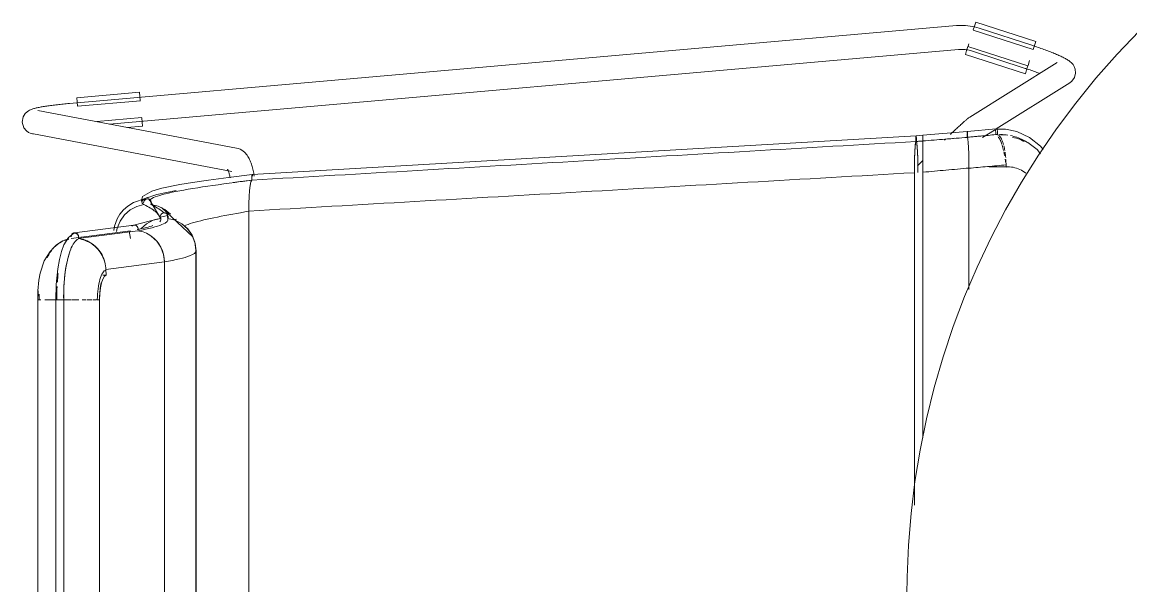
# Model space of a CAD drawing. Header units: millimetres. Extents: x 79795 to 317870, y -36033 to 97293.
# Drawn here: x 226611 to 227165, y 31064 to 31346 of the extents above; entities that cross this region are included whole.
import ezdxf

# ---------------------------------------------------------------- set-up
doc = ezdxf.new("R2010")
doc.units = ezdxf.units.MM
doc.header["$MEASUREMENT"] = 0
doc.layers.add('I-FURN', color=8, linetype='CONTINUOUS', lineweight=9)

msp = doc.modelspace()

# ---------------------------------------------------------------- linework, layer by layer
at = {"layer": 'I-FURN'}
for p, q in [((227087.03, 31343.64), (227087.66, 31345.59)), ((227087.66, 31345.59), (227117.66, 31335.9)), ((227077.97, 31343.88), (226634.65, 31304.93)), ((227078.02, 31343.88), (227077.97, 31343.88)), ((227079.16, 31343.96), (227078.02, 31343.88)), ((227080.3, 31343.99), (227079.16, 31343.96)), ((227081.44, 31343.97), (227080.3, 31343.99)), ((227082.58, 31343.91), (227081.44, 31343.97)), ((227083.72, 31343.8), (227082.58, 31343.91)), ((227084.85, 31343.65), (227083.72, 31343.8)), ((227085.97, 31343.45), (227084.85, 31343.65)), ((227087.09, 31343.21), (227085.97, 31343.45)), ((227086.35, 31341.55), (227116.36, 31331.86)), ((227086.39, 31341.67), (227087.03, 31343.64)), ((227088.2, 31342.92), (227087.09, 31343.21)), ((227089.29, 31342.59), (227088.2, 31342.92)), ((227116.11, 31333.88), (227089.29, 31342.59)), ((227169.34, 31341.09), (227158.3, 31329.51)), ((227083.78, 31333.58), (227084.15, 31334.74)), ((227116.56, 31333.73), (227116.11, 31333.88)), ((227117.03, 31333.95), (227116.39, 31331.98)), ((227117.3, 31333.49), (227116.56, 31333.73)), ((227117.66, 31335.9), (227117.03, 31333.95)), ((226654.67, 31294.64), (227079.02, 31331.92)), ((227079.02, 31331.92), (227079.68, 31331.97)), ((227079.68, 31331.97), (227080.34, 31331.99)), ((227080.34, 31331.99), (227081.01, 31331.98)), ((227081.01, 31331.98), (227081.67, 31331.94)), ((227081.67, 31331.94), (227082.33, 31331.88)), ((227082.33, 31331.88), (227082.98, 31331.8)), ((227082.44, 31329.44), (227083.07, 31331.39)), ((227082.44, 31329.44), (227112.45, 31319.75)), ((227082.98, 31331.8), (227083.64, 31331.68)), ((227083.07, 31331.39), (227083.71, 31333.36)), ((227083.64, 31331.68), (227084.28, 31331.54)), ((227113.75, 31323.79), (227083.74, 31333.48)), ((227084.28, 31331.54), (227084.92, 31331.38)), ((227084.92, 31331.38), (227085.56, 31331.19)), ((227085.56, 31331.19), (227085.58, 31331.18)), ((227085.58, 31331.18), (227112.4, 31322.47)), ((227118.04, 31333.24), (227117.3, 31333.49)), ((227118.77, 31332.99), (227118.04, 31333.24)), ((227119.5, 31332.74), (227118.77, 31332.99)), ((227120.22, 31332.49), (227119.5, 31332.74)), ((227120.94, 31332.23), (227120.22, 31332.49)), ((227121.64, 31331.98), (227120.94, 31332.23)), ((227122.34, 31331.72), (227121.64, 31331.98)), ((227123.03, 31331.47), (227122.34, 31331.72)), ((227123.71, 31331.21), (227123.03, 31331.47)), ((227124.38, 31330.96), (227123.71, 31331.21)), ((227125.03, 31330.71), (227124.38, 31330.96)), ((227125.67, 31330.46), (227125.03, 31330.71)), ((227126.29, 31330.2), (227125.67, 31330.46)), ((227126.91, 31329.96), (227126.29, 31330.2)), ((227127.5, 31329.71), (227126.91, 31329.96)), ((227128.08, 31329.46), (227127.5, 31329.71)), ((227128.64, 31329.22), (227128.08, 31329.46)), ((227129.19, 31328.98), (227128.64, 31329.22)), ((227129.71, 31328.74), (227129.19, 31328.98)), ((227130.22, 31328.51), (227129.71, 31328.74)), ((227130.71, 31328.28), (227130.22, 31328.51)), ((227131.19, 31328.04), (227130.71, 31328.28)), ((227131.64, 31327.81), (227131.19, 31328.04)), ((227158.3, 31329.51), (227147.73, 31317.5)), ((227128.26, 31325.39), (227084.68, 31298.08)), ((227113.71, 31323.67), (227113.08, 31321.7)), ((227113.78, 31323.89), (227114.58, 31326.37)), ((227132.08, 31327.59), (227131.64, 31327.81)), ((227132.51, 31327.36), (227132.08, 31327.59)), ((227132.92, 31327.13), (227132.51, 31327.36)), ((227133.32, 31326.89), (227132.92, 31327.13)), ((227133.71, 31326.65), (227133.32, 31326.89)), ((227134.1, 31326.39), (227133.71, 31326.65)), ((227134.49, 31326.12), (227134.1, 31326.39)), ((227134.89, 31325.8), (227134.49, 31326.12)), ((227135.32, 31325.43), (227134.89, 31325.8)), ((227135.78, 31324.97), (227135.32, 31325.43)), ((227136.3, 31324.34), (227135.78, 31324.97)), ((227136.87, 31323.43), (227136.3, 31324.34)), ((227137.39, 31322.05), (227136.87, 31323.43)), ((227112.73, 31322.36), (227112.4, 31322.47)), ((227113.08, 31321.7), (227112.45, 31319.75)), ((227113.42, 31322.13), (227112.73, 31322.36)), ((227114.11, 31321.9), (227113.42, 31322.13)), ((227114.79, 31321.67), (227114.11, 31321.9)), ((227115.47, 31321.43), (227114.79, 31321.67)), ((227116.15, 31321.2), (227115.47, 31321.43)), ((227116.81, 31320.96), (227116.15, 31321.2)), ((227117.47, 31320.73), (227116.81, 31320.96)), ((227118.12, 31320.49), (227117.47, 31320.73)), ((227118.75, 31320.26), (227118.12, 31320.49)), ((227119.37, 31320.02), (227118.75, 31320.26)), ((227135.75, 31316.11), (227136.98, 31317.85)), ((227136.98, 31317.85), (227137.56, 31320.07)), ((227137.56, 31320.07), (227137.39, 31322.05)), ((227147.73, 31317.5), (227137.65, 31305.08)), ((227097.87, 31292.19), (227134.63, 31315.22)), ((227135.75, 31316.11), (227134.63, 31315.22)), ((226638.26, 31307.74), (226669.67, 31310.5)), ((226638.44, 31305.7), (226638.26, 31307.74)), ((226638.63, 31303.51), (226670.04, 31306.27)), ((226669.67, 31310.5), (226669.85, 31308.46)), ((226669.85, 31308.46), (226670.03, 31306.39)), ((226612.5, 31299.96), (226613.41, 31300.82)), ((226613.41, 31300.82), (226614.11, 31301.29)), ((226614.11, 31301.29), (226614.67, 31301.6)), ((226614.67, 31301.6), (226615.15, 31301.81)), ((226615.15, 31301.81), (226615.57, 31301.98)), ((226615.57, 31301.98), (226615.98, 31302.12)), ((226615.98, 31302.12), (226616.37, 31302.25)), ((226616.37, 31302.25), (226616.77, 31302.36)), ((226616.77, 31302.36), (226617.17, 31302.47)), ((226617.17, 31302.47), (226617.58, 31302.58)), ((226617.58, 31302.58), (226618.01, 31302.68)), ((226618.01, 31302.68), (226618.45, 31302.78)), ((226618.45, 31302.78), (226618.91, 31302.87)), ((226718.09, 31282.63), (226618.8, 31301.45)), ((226618.91, 31302.87), (226619.39, 31302.97)), ((226619.39, 31302.97), (226619.89, 31303.06)), ((226619.89, 31303.06), (226620.4, 31303.16)), ((226620.4, 31303.16), (226620.94, 31303.25)), ((226620.94, 31303.25), (226621.49, 31303.34)), ((226621.49, 31303.34), (226622.06, 31303.44)), ((226622.06, 31303.44), (226622.64, 31303.53)), ((226622.64, 31303.53), (226623.24, 31303.62)), ((226623.24, 31303.62), (226623.86, 31303.71)), ((226623.86, 31303.71), (226624.5, 31303.8)), ((226624.5, 31303.8), (226625.15, 31303.89)), ((226625.15, 31303.89), (226625.81, 31303.98)), ((226625.81, 31303.98), (226626.49, 31304.06)), ((226626.49, 31304.06), (226627.17, 31304.15)), ((226627.17, 31304.15), (226627.87, 31304.23)), ((226627.87, 31304.23), (226628.58, 31304.32)), ((226628.58, 31304.32), (226629.3, 31304.4)), ((226629.3, 31304.4), (226630.03, 31304.48)), ((226630.03, 31304.48), (226630.76, 31304.55)), ((226630.76, 31304.55), (226631.5, 31304.63)), ((226631.5, 31304.63), (226632.24, 31304.7)), ((226632.24, 31304.7), (226632.99, 31304.78)), ((226632.99, 31304.78), (226633.74, 31304.85)), ((226633.74, 31304.85), (226634.49, 31304.91)), ((226634.49, 31304.91), (226634.65, 31304.93)), ((226638.62, 31303.64), (226638.44, 31305.7)), ((227137.65, 31305.08), (227128.08, 31292.26)), ((226610.97, 31295.55), (226611.46, 31298.31)), ((226611.81, 31292.8), (226610.97, 31295.55)), ((226611.46, 31298.31), (226612.5, 31299.96)), ((226670.78, 31297.82), (226648.3, 31295.85)), ((226670.79, 31297.7), (226670.97, 31295.64)), ((226670.97, 31295.64), (226671.15, 31293.59)), ((227080.89, 31294.96), (227080.54, 31294.65)), ((227081.22, 31295.26), (227080.89, 31294.96)), ((227081.55, 31295.55), (227081.22, 31295.26)), ((227081.86, 31295.82), (227081.55, 31295.55)), ((227082.15, 31296.08), (227081.86, 31295.82)), ((227082.43, 31296.32), (227082.15, 31296.08)), ((227082.7, 31296.55), (227082.43, 31296.32)), ((227082.95, 31296.77), (227082.7, 31296.55)), ((227083.19, 31296.97), (227082.95, 31296.77)), ((227083.42, 31297.16), (227083.19, 31296.97)), ((227083.64, 31297.34), (227083.42, 31297.16)), ((227083.86, 31297.51), (227083.64, 31297.34)), ((227084.09, 31297.69), (227083.86, 31297.51)), ((227084.35, 31297.87), (227084.09, 31297.69)), ((227084.68, 31298.08), (227084.35, 31297.87)), ((226611.81, 31292.8), (226613.13, 31291.22)), ((226613.13, 31291.22), (226614.21, 31290.47)), ((226614.21, 31290.47), (226615.01, 31290.1)), ((226615.01, 31290.1), (226615.64, 31289.88)), ((226615.64, 31289.88), (226616.15, 31289.75)), ((226616.15, 31289.75), (226616.57, 31289.66)), ((226616.57, 31289.66), (226715.86, 31270.84)), ((226663.26, 31292.9), (226671.15, 31293.59)), ((227061.21, 31289.01), (227083.41, 31290.83)), ((227075.42, 31289.92), (227074.94, 31289.46)), ((227075.9, 31290.36), (227075.42, 31289.92)), ((227076.37, 31290.81), (227075.9, 31290.36)), ((227076.83, 31291.24), (227076.37, 31290.81)), ((227077.28, 31291.66), (227076.83, 31291.24)), ((227077.73, 31292.07), (227077.28, 31291.66)), ((227078.16, 31292.48), (227077.73, 31292.07)), ((227078.59, 31292.87), (227078.16, 31292.48)), ((227079, 31293.25), (227078.59, 31292.87)), ((227079.4, 31293.62), (227079, 31293.25)), ((227079.79, 31293.97), (227079.4, 31293.62)), ((227080.17, 31294.32), (227079.79, 31293.97)), ((227080.54, 31294.65), (227080.17, 31294.32)), ((227083.31, 31289.46), (227083.3, 31288.97)), ((227083.32, 31289.91), (227083.31, 31289.46)), ((227083.31, 31289.45), (227083.32, 31289.91)), ((227083.31, 31288.96), (227083.31, 31289.45)), ((227083.36, 31290.58), (227083.34, 31290.29)), ((227083.34, 31290.29), (227083.36, 31290.58)), ((227083.38, 31290.77), (227083.36, 31290.58)), ((227083.36, 31290.58), (227083.38, 31290.77)), ((227083.41, 31290.84), (227083.38, 31290.77)), ((227083.38, 31290.77), (227083.41, 31290.83)), ((227083.41, 31290.84), (227097.9, 31292.26)), ((227083.43, 31290.77), (227083.41, 31290.84)), ((227083.41, 31290.83), (227083.43, 31290.76)), ((227083.46, 31290.58), (227083.43, 31290.77)), ((227083.48, 31290.28), (227083.46, 31290.58)), ((227083.46, 31290.57), (227083.48, 31290.28)), ((227083.5, 31289.9), (227083.48, 31290.28)), ((227083.48, 31290.28), (227083.5, 31289.89)), ((227083.51, 31289.44), (227083.5, 31289.9)), ((227083.5, 31289.89), (227083.51, 31289.44)), ((227083.51, 31288.95), (227083.51, 31289.44)), ((227083.51, 31289.44), (227083.51, 31288.95)), ((227091.05, 31287.91), (227096.93, 31291.6)), ((227102.47, 31292.05), (227097.01, 31292.13)), ((227108.12, 31290.83), (227102.47, 31292.05)), ((227114.43, 31287.93), (227108.12, 31290.83)), ((227128.08, 31292.26), (227119.02, 31279.07)), ((226725.94, 31269.44), (227057.85, 31288.73)), ((227057.54, 31285.01), (227057.34, 31283.26)), ((227057.75, 31285.9), (227057.54, 31285.01)), ((227057.75, 31287.8), (227057.74, 31287.35)), ((227057.74, 31287.35), (227057.74, 31286.86)), ((227057.74, 31286.86), (227057.74, 31286.37)), ((227057.74, 31286.37), (227057.75, 31285.9)), ((227057.77, 31288.19), (227057.75, 31287.8)), ((227057.79, 31288.48), (227057.77, 31288.19)), ((227057.82, 31288.67), (227057.79, 31288.48)), ((227057.85, 31288.73), (227057.82, 31288.67)), ((227061.21, 31289), (227057.85, 31288.74)), ((227057.88, 31288.66), (227057.85, 31288.73)), ((227057.9, 31288.47), (227057.88, 31288.66)), ((227057.93, 31288.18), (227057.9, 31288.47)), ((227057.94, 31287.8), (227057.93, 31288.18)), ((227057.95, 31287.35), (227057.94, 31287.8)), ((227057.96, 31286.85), (227057.95, 31287.35)), ((227057.95, 31285.89), (227057.96, 31286.36)), ((227058.16, 31284.99), (227057.95, 31285.89)), ((227057.96, 31286.36), (227057.96, 31286.85)), ((227058.35, 31283.24), (227058.16, 31284.99)), ((227061.19, 31285.27), (227061.17, 31283.52)), ((227061.17, 31283.51), (227061.19, 31285.26)), ((227061.2, 31288.75), (227061.21, 31288.94)), ((227061.21, 31288.94), (227061.2, 31288.75)), ((227061.2, 31288.45), (227061.2, 31288.75)), ((227061.2, 31288.75), (227061.2, 31288.46)), ((227061.2, 31288.46), (227061.2, 31288.07)), ((227061.2, 31288.07), (227061.2, 31288.45)), ((227061.2, 31287.62), (227061.2, 31288.07)), ((227061.2, 31288.07), (227061.2, 31287.62)), ((227061.2, 31287.13), (227061.2, 31287.62)), ((227061.2, 31287.62), (227061.2, 31287.13)), ((227061.2, 31286.63), (227061.2, 31287.13)), ((227061.2, 31287.13), (227061.2, 31286.63)), ((227061.2, 31286.16), (227061.2, 31286.63)), ((227061.2, 31286.63), (227061.2, 31286.16)), ((227061.21, 31288.94), (227061.21, 31289.01)), ((227061.21, 31289.01), (227061.21, 31288.94)), ((227061.21, 31288.94), (227061.21, 31289)), ((227061.21, 31289), (227061.21, 31288.94)), ((227061.21, 31288.94), (227061.21, 31288.75)), ((227061.21, 31288.75), (227061.21, 31288.94)), ((227061.21, 31288.75), (227061.21, 31288.46)), ((227061.21, 31288.46), (227061.21, 31288.75)), ((227061.21, 31288.46), (227061.21, 31288.07)), ((227061.21, 31288.08), (227061.21, 31288.46)), ((227061.21, 31287.63), (227061.21, 31288.08)), ((227061.21, 31288.07), (227061.21, 31287.62)), ((227061.21, 31287.14), (227061.21, 31287.63)), ((227061.21, 31287.62), (227061.21, 31287.13)), ((227061.21, 31286.64), (227061.21, 31287.14)), ((227061.21, 31287.13), (227061.21, 31286.64)), ((227061.21, 31286.64), (227061.21, 31286.17)), ((227061.21, 31286.17), (227061.21, 31286.64)), ((227061.21, 31286.17), (227061.23, 31285.28)), ((227061.23, 31285.28), (227061.21, 31286.17)), ((227061.23, 31285.28), (227061.24, 31283.54)), ((227061.24, 31283.53), (227061.23, 31285.28)), ((227072.45, 31287.1), (227071.95, 31286.62)), ((227083.3, 31288.97), (227083.31, 31288.47)), ((227083.31, 31288.47), (227083.31, 31288.96)), ((227083.31, 31288.47), (227083.32, 31288)), ((227083.32, 31288), (227083.31, 31288.47)), ((227083.5, 31287.98), (227083.51, 31288.46)), ((227083.51, 31288.45), (227083.5, 31287.98)), ((227083.69, 31287.09), (227083.5, 31287.98)), ((227083.5, 31287.98), (227083.69, 31287.1)), ((227083.51, 31288.46), (227083.51, 31288.95)), ((227083.51, 31288.95), (227083.51, 31288.45)), ((227083.87, 31285.36), (227083.69, 31287.09)), ((227083.69, 31287.09), (227083.87, 31285.38)), ((227084.02, 31282.88), (227083.87, 31285.36)), ((227083.87, 31285.36), (227084.02, 31282.92)), ((227113.72, 31285.36), (227110.03, 31287.27)), ((227118.29, 31281.86), (227113.72, 31285.36)), ((227119.96, 31283.6), (227114.43, 31287.93)), ((226718.09, 31282.63), (226719.08, 31282.38)), ((226719.08, 31282.38), (226719.97, 31282.01)), ((226719.97, 31282.01), (226720.76, 31281.58)), ((226720.76, 31281.58), (226721.45, 31281.09)), ((226721.45, 31281.09), (226722.05, 31280.58)), ((226722.05, 31280.58), (226722.57, 31280.06)), ((226722.57, 31280.06), (226723.02, 31279.53)), ((226723.02, 31279.53), (226723.42, 31279)), ((226723.42, 31279), (226723.78, 31278.46)), ((226723.78, 31278.46), (226724.11, 31277.92)), ((227057.18, 31280.76), (227057.06, 31277.63)), ((227057.34, 31283.26), (227057.18, 31280.76)), ((227058.51, 31280.74), (227058.35, 31283.24)), ((227058.64, 31277.62), (227058.51, 31280.74)), ((227061.17, 31283.52), (227061.16, 31281.02)), ((227061.16, 31281.01), (227061.17, 31283.51)), ((227061.24, 31283.53), (227061.25, 31281.03)), ((227061.25, 31281.03), (227061.24, 31283.53)), ((227061.25, 31281.03), (227061.26, 31277.9)), ((227061.26, 31277.9), (227061.25, 31281.03)), ((227084.14, 31279.78), (227084.02, 31282.88)), ((227084.02, 31282.88), (227084.14, 31279.85)), ((227084.21, 31276.35), (227084.14, 31279.78)), ((227084.14, 31279.78), (227084.21, 31276.34)), ((227119.02, 31279.07), (227110.5, 31265.53)), ((227120.03, 31279.79), (227118.29, 31281.86)), ((227121.36, 31281.85), (227119.96, 31283.6)), ((226724.11, 31277.92), (226724.39, 31277.39)), ((226724.39, 31277.39), (226724.67, 31276.84)), ((226724.67, 31276.84), (226724.92, 31276.27)), ((226724.92, 31276.27), (226725.15, 31275.7)), ((226725.15, 31275.7), (226725.37, 31275.12)), ((226725.37, 31275.12), (226725.58, 31274.53)), ((226725.58, 31274.53), (226725.77, 31273.93)), ((226725.77, 31273.93), (226725.96, 31273.31)), ((226725.96, 31273.31), (226726.13, 31272.68)), ((226726.13, 31272.68), (226726.29, 31272.04)), ((227056.98, 31274.06), (227056.95, 31270.28)), ((227057.06, 31277.63), (227056.98, 31274.06)), ((227061.27, 31276.34), (227058.59, 31273.77)), ((227058.71, 31274.07), (227058.64, 31277.62)), ((227058.74, 31270.39), (227058.71, 31274.07)), ((227061.15, 31274.33), (227061.15, 31277.89)), ((227061.15, 31277.89), (227061.15, 31274.33)), ((227061.26, 31277.9), (227061.27, 31274.33)), ((227061.27, 31274.33), (227061.26, 31277.9)), ((227061.27, 31274.33), (227061.27, 31270.54)), ((227061.27, 31270.54), (227061.27, 31274.33)), ((227084.24, 31272.49), (227084.21, 31276.25)), ((227084.21, 31276.25), (227084.24, 31272.61)), ((227104.03, 31273.19), (227094.28, 31273.19)), ((227102.79, 31274.18), (227102.79, 31273.14)), ((226714.08, 31267.89), (226704.15, 31266.53)), ((226713.63, 31272.06), (226713.64, 31272.04)), ((226713.64, 31272.04), (226713.69, 31271.97)), ((226713.69, 31271.97), (226713.73, 31271.88)), ((226713.73, 31271.88), (226713.81, 31271.73)), ((226713.81, 31271.73), (226713.9, 31271.53)), ((226713.9, 31271.53), (226713.99, 31271.3)), ((226713.99, 31271.3), (226714.09, 31271.03)), ((226725.94, 31269.44), (226714.08, 31267.89)), ((226714.09, 31271.03), (226714.2, 31270.73)), ((226714.2, 31270.73), (226714.31, 31270.39)), ((226714.31, 31270.39), (226714.41, 31270.03)), ((226714.41, 31270.03), (226714.52, 31269.63)), ((226714.52, 31269.63), (226714.63, 31269.21)), ((226714.63, 31269.21), (226714.73, 31268.77)), ((226714.73, 31268.77), (226714.83, 31268.3)), ((226714.83, 31268.3), (226714.93, 31267.8)), ((226725.74, 31268.04), (226725.73, 31267.54)), ((226725.73, 31267.55), (226725.74, 31268.04)), ((226725.73, 31267.05), (226725.73, 31267.55)), ((226725.73, 31267.54), (226725.73, 31267.05)), ((226725.74, 31268.04), (226725.76, 31268.5)), ((226725.76, 31268.49), (226725.74, 31268.04)), ((226725.79, 31268.88), (226725.76, 31268.49)), ((226725.76, 31268.5), (226725.79, 31268.88)), ((226725.84, 31269.18), (226725.79, 31268.88)), ((226725.79, 31268.88), (226725.84, 31269.18)), ((226725.99, 31269.38), (226725.94, 31269.44)), ((226725.94, 31269.44), (226725.99, 31269.38)), ((226726.04, 31269.2), (226726.09, 31268.91)), ((226726.09, 31268.9), (226726.04, 31269.19)), ((226726.09, 31268.91), (226726.12, 31268.53)), ((226726.12, 31268.52), (226726.09, 31268.9)), ((226726.29, 31272.04), (226726.44, 31271.38)), ((226726.44, 31271.38), (226726.59, 31270.71)), ((226726.59, 31270.71), (226726.72, 31270.03)), ((226726.72, 31270.03), (226726.85, 31269.34)), ((226726.85, 31269.34), (226726.96, 31268.63)), ((227056.95, 31270.28), (227056.95, 31104.01)), ((227056.95, 31104.01), (227056.95, 31270.28)), ((227061.27, 31270.54), (227061.27, 31137.71)), ((227061.27, 31137.71), (227061.27, 31270.54)), ((227084.24, 31211.93), (227084.24, 31272.49)), ((227084.24, 31272.49), (227084.24, 31211.93)), ((226680.8, 31262.51), (226675.8, 31261.11)), ((226689.82, 31264.32), (226680.8, 31262.51)), ((226696.13, 31265.35), (226689.82, 31264.32)), ((226704.15, 31266.53), (226696.13, 31265.35)), ((226724.98, 31263.93), (226724.67, 31261.43)), ((226724.67, 31261.47), (226724.98, 31263.93)), ((226725.35, 31265.67), (226724.98, 31263.93)), ((226724.98, 31263.94), (226725.35, 31265.67)), ((226725.75, 31266.58), (226725.35, 31265.67)), ((226725.35, 31265.67), (226725.75, 31266.58)), ((226725.73, 31267.05), (226725.75, 31266.58)), ((226725.75, 31266.58), (226725.73, 31267.05)), ((227110.5, 31265.53), (227102.53, 31251.66)), ((226678.36, 31259.43), (226666.65, 31255.44)), ((226671.17, 31258.34), (226670.64, 31256.15)), ((226670.64, 31256.15), (226670.93, 31255.24)), ((226675.8, 31261.11), (226671.17, 31258.34)), ((226671.72, 31255.79), (226671.92, 31256.25)), ((226671.91, 31256.25), (226671.72, 31255.79)), ((226672.22, 31256.64), (226671.91, 31256.25)), ((226671.92, 31256.25), (226672.22, 31256.63)), ((226672.62, 31256.94), (226672.22, 31256.64)), ((226672.22, 31256.63), (226672.62, 31256.93)), ((226672.62, 31256.93), (226673.07, 31257.13)), ((226673.07, 31257.13), (226672.62, 31256.94)), ((226673.56, 31257.21), (226673.07, 31257.13)), ((226673.07, 31257.13), (226673.56, 31257.2)), ((226674.04, 31257.15), (226673.56, 31257.21)), ((226673.56, 31257.2), (226674.04, 31257.14)), ((226674.5, 31256.96), (226674.04, 31257.15)), ((226674.04, 31257.14), (226674.5, 31256.96)), ((226674.41, 31257.01), (226680.12, 31247.62)), ((226674.5, 31256.96), (226674.9, 31256.67)), ((226674.91, 31256.68), (226674.5, 31256.96)), ((226674.9, 31256.67), (226675.22, 31256.29)), ((226675.22, 31256.3), (226674.91, 31256.68)), ((226675.43, 31255.85), (226675.22, 31256.3)), ((226675.22, 31256.29), (226675.43, 31255.84)), ((226688.03, 31261.34), (226678.36, 31259.43)), ((226724.43, 31258.33), (226724.28, 31254.79)), ((226724.28, 31254.86), (226724.43, 31258.33)), ((226724.67, 31261.43), (226724.43, 31258.33)), ((226724.44, 31258.38), (226724.67, 31261.44)), ((226661.58, 31251.64), (226659.8, 31249.47)), ((226663.82, 31253.63), (226661.58, 31251.64)), ((226664.9, 31251.69), (226662.08, 31249.2)), ((226666.65, 31255.44), (226663.82, 31253.63)), ((226668.22, 31253.43), (226664.9, 31251.69)), ((226671.85, 31254.33), (226668.22, 31253.43)), ((226671.72, 31255.79), (226671.64, 31255.3)), ((226671.65, 31255.3), (226671.72, 31255.79)), ((226671.85, 31254.33), (226671.69, 31254.8)), ((226671.69, 31254.8), (226671.85, 31254.33)), ((226675.49, 31254.85), (226675.34, 31254.38)), ((226675.34, 31254.38), (226675.49, 31254.85)), ((226675.34, 31254.38), (226678.95, 31253.59)), ((226678.95, 31253.6), (226675.34, 31254.38)), ((226675.52, 31255.35), (226675.43, 31255.85)), ((226675.43, 31255.84), (226675.52, 31255.35)), ((226675.52, 31255.35), (226675.49, 31254.85)), ((226675.49, 31254.85), (226675.52, 31255.35)), ((226682.28, 31251.96), (226678.95, 31253.6)), ((226678.95, 31253.59), (226682.28, 31251.95)), ((226680.6, 31252.9), (226696.3, 31238.29)), ((226685.11, 31249.55), (226682.28, 31251.96)), ((226682.28, 31251.94), (226685.11, 31249.55)), ((226724.22, 31251.1), (226724.28, 31254.8)), ((226724.28, 31254.79), (226724.22, 31251.03)), ((226724.22, 31251.03), (226724.22, 30867.63)), ((226724.22, 30867.63), (226724.22, 31251.03)), ((227102.53, 31251.66), (227095.12, 31237.48)), ((226658.46, 31247.2), (226657.17, 31243.6)), ((226659.8, 31249.47), (226658.46, 31247.2)), ((226659.9, 31246.12), (226658.5, 31242.61)), ((226662.08, 31249.2), (226659.9, 31246.12)), ((226666.76, 31244.05), (226678.37, 31247.01)), ((226676.51, 31246.48), (226673.11, 31244.72)), ((226680.22, 31247.37), (226676.51, 31246.48)), ((226678.37, 31247.01), (226680.24, 31247.34)), ((226683.83, 31248.88), (226679.94, 31248.05)), ((226680.02, 31248.34), (226680.11, 31248.83)), ((226680.1, 31248.83), (226680.02, 31248.34)), ((226680.06, 31247.84), (226680.02, 31248.34)), ((226680.02, 31248.34), (226680.06, 31247.84)), ((226680.22, 31247.37), (226680.06, 31247.84)), ((226680.06, 31247.84), (226680.22, 31247.37)), ((226680.31, 31249.28), (226680.1, 31248.83)), ((226680.11, 31248.83), (226680.31, 31249.28)), ((226680.31, 31249.28), (226680.62, 31249.66)), ((226680.62, 31249.66), (226680.31, 31249.28)), ((226681.02, 31249.96), (226680.62, 31249.66)), ((226680.62, 31249.66), (226681.02, 31249.95)), ((226681.48, 31250.15), (226681.02, 31249.96)), ((226681.02, 31249.95), (226681.48, 31250.14)), ((226681.48, 31250.14), (226681.98, 31250.21)), ((226681.98, 31250.21), (226681.48, 31250.15)), ((226681.98, 31250.21), (226682.47, 31250.14)), ((226682.47, 31250.15), (226681.98, 31250.21)), ((226682.93, 31249.96), (226682.47, 31250.15)), ((226682.47, 31250.14), (226682.93, 31249.95)), ((226683.33, 31249.66), (226682.93, 31249.96)), ((226682.93, 31249.95), (226683.33, 31249.66)), ((226683.33, 31249.66), (226683.64, 31249.28)), ((226683.64, 31249.28), (226683.33, 31249.66)), ((226683.64, 31249.28), (226683.84, 31248.83)), ((226683.85, 31248.83), (226683.64, 31249.28)), ((226683.7, 31249.18), (226683.75, 31246.3)), ((226683.89, 31247.84), (226683.73, 31247.37)), ((226683.73, 31247.37), (226683.89, 31247.84)), ((226687.44, 31246.48), (226683.73, 31247.37)), ((226683.84, 31248.83), (226683.93, 31248.34)), ((226683.93, 31248.34), (226683.85, 31248.83)), ((226683.93, 31248.34), (226683.89, 31247.84)), ((226683.89, 31247.84), (226683.93, 31248.34)), ((226690.84, 31244.72), (226687.44, 31246.48)), ((226687.44, 31246.47), (226690.83, 31244.72)), ((226636.56, 31239.85), (226634.18, 31237.96)), ((226635.5, 31237.36), (226665.2, 31241.21)), ((226637.06, 31240.21), (226666.84, 31244.06)), ((226668.75, 31241.23), (226639.04, 31237.39)), ((226657.17, 31243.6), (226656.87, 31241.33)), ((226658.5, 31242.61), (226658.13, 31240.87)), ((226658.14, 31240.86), (226658.51, 31242.6)), ((226664.42, 31241.09), (226665.16, 31237.34)), ((226666.16, 31243.82), (226665.78, 31243.53)), ((226666.6, 31244.01), (226666.16, 31243.82)), ((226667.07, 31244.07), (226666.6, 31244.01)), ((226667.54, 31244.01), (226667.07, 31244.07)), ((226667.98, 31243.82), (226667.54, 31244.01)), ((226668.37, 31243.52), (226667.98, 31243.82)), ((226668.67, 31243.14), (226668.37, 31243.52)), ((226668.86, 31242.69), (226668.67, 31243.14)), ((226668.94, 31242.2), (226668.86, 31242.69)), ((226668.9, 31241.7), (226668.94, 31242.2)), ((226673.11, 31244.72), (226670.24, 31242.22)), ((226690.83, 31244.72), (226693.7, 31242.21)), ((226693.71, 31242.22), (226690.84, 31244.72)), ((226693.7, 31242.21), (226695.88, 31239.08)), ((226695.88, 31239.08), (226693.71, 31242.22)), ((226695.7, 31239.39), (226697.43, 31234.93)), ((226628.8, 31234.49), (226626.73, 31232.82)), ((226631.07, 31235.82), (226628.8, 31234.49)), ((226631.88, 31234.13), (226630.69, 31230.96)), ((226634.18, 31237.96), (226631.88, 31234.13)), ((226641.47, 31238.14), (226639.03, 31237.82)), ((226678.25, 31236.11), (226675.51, 31238.6)), ((226680.33, 31233), (226678.25, 31236.11)), ((226695.88, 31239.08), (226697.24, 31235.51)), ((226697.25, 31235.51), (226695.88, 31239.08)), ((226696.3, 31238.29), (226697.01, 31236.37)), ((226697.24, 31235.51), (226697.72, 31231.72)), ((226697.72, 31231.72), (226697.25, 31235.51)), ((226697.43, 31234.93), (226697.87, 31231.18)), ((227095.12, 31237.48), (227088.28, 31223.01)), ((226624.9, 31230.84), (226622.03, 31226.13)), ((226626.73, 31232.82), (226624.9, 31230.84)), ((226630.69, 31230.96), (226629.61, 31226.92)), ((226635.02, 31231.42), (226633.92, 31227.99)), ((226681.64, 31229.45), (226680.33, 31233)), ((226682.12, 31225.68), (226681.64, 31229.45)), ((226697.72, 31231.72), (226697.72, 30886.93)), ((226697.72, 30886.93), (226697.72, 31231.72)), ((226697.87, 31192.27), (226697.87, 31231.18)), ((226622.03, 31226.13), (226620.01, 31219.98)), ((226629.61, 31226.92), (226628.74, 31222.2)), ((226632.96, 31223.55), (226632.36, 31219.54)), ((226633.92, 31227.99), (226632.96, 31223.55)), ((226652.84, 31221.82), (226682.12, 31225.68)), ((226682.12, 31225.68), (226682.12, 30892.97)), ((226682.12, 30892.97), (226682.12, 31225.68)), ((227088.28, 31223.01), (227082.03, 31208.29)), ((226620.01, 31219.98), (226619.35, 31216.48)), ((226628.74, 31222.2), (226627.94, 31214.31)), ((226632.36, 31219.54), (226631.83, 31212.98)), ((226652.91, 31219.11), (226651.25, 31219.11)), ((226651.26, 31217.12), (226652.05, 31218.47)), ((226652.05, 31218.47), (226652.91, 31219.11)), ((226652.91, 31219.11), (226652.84, 31221.82)), ((226619.35, 31216.48), (226618.84, 31211.27)), ((226627.94, 31214.31), (226627.79, 31206.75)), ((226631.83, 31212.98), (226631.75, 31206.75)), ((226649.76, 31209.79), (226650.08, 31212.64)), ((226650.08, 31212.64), (226650.59, 31215.13)), ((226650.59, 31215.13), (226651.26, 31217.12)), ((226618.84, 31211.27), (226618.75, 31206.75)), ((226618.92, 31206.75), (226618.75, 31206.75)), ((226618.75, 31206.75), (226618.75, 30911.9)), ((226618.77, 31206.75), (226620.25, 31206.75)), ((226622.27, 31206.75), (226624.85, 31206.75)), ((226628.03, 31206.75), (226625.01, 31206.75)), ((226625.02, 31206.75), (226628.04, 31206.75)), ((226627.86, 31206.75), (226627.79, 31206.75)), ((226627.79, 31206.75), (226627.79, 30911.9)), ((226627.79, 31206.75), (226631.64, 31206.75)), ((226628.06, 31206.75), (226627.86, 31206.75)), ((226628.36, 31206.75), (226628.06, 31206.75)), ((226628.75, 31206.75), (226628.36, 31206.75)), ((226629.21, 31206.75), (226628.75, 31206.75)), ((226629.7, 31206.75), (226629.21, 31206.75)), ((226630.2, 31206.75), (226629.7, 31206.75)), ((226630.67, 31206.75), (226630.2, 31206.75)), ((226631.09, 31206.75), (226630.67, 31206.75)), ((226631.42, 31206.75), (226631.09, 31206.75)), ((226631.64, 31206.75), (226631.42, 31206.75)), ((226635.54, 31206.75), (226631.72, 31206.75)), ((226631.72, 31206.75), (226635.54, 31206.75)), ((226631.75, 30911.9), (226631.75, 31206.75)), ((226635.73, 31206.75), (226639.29, 31206.75)), ((226640.92, 31206.75), (226642.76, 31206.75)), ((226644.44, 31206.75), (226643.24, 31206.75)), ((226644.44, 31206.75), (226645.74, 31206.75)), ((226646.33, 31206.75), (226648.07, 31206.75)), ((226649.59, 31206.75), (226649.59, 30911.9)), ((226649.65, 31206.75), (226649.76, 31209.79)), ((226649.65, 30911.9), (226649.65, 31206.75)), ((227082.03, 31208.29), (227076.37, 31193.32)), ((226697.87, 30887.47), (226697.87, 31192.27)), ((227076.37, 31193.32), (227071.31, 31178.14)), ((227071.31, 31178.14), (227066.87, 31162.77)), ((227066.87, 31162.77), (227063.04, 31147.24)), ((227063.04, 31147.24), (227059.84, 31131.57)), ((227059.84, 31131.57), (227057.26, 31115.77)), ((227057.26, 31115.77), (227055.32, 31099.89)), ((227055.32, 31099.89), (227054.02, 31083.95)), ((227054.02, 31083.95), (227053.35, 31067.96)), ((227053.35, 31067.96), (227053.26, 31059.33))]:
    msp.add_line(p, q, dxfattribs=at)
for centre, major_axis, ratio, start_param, end_param in [((226667.07, 31242.11), (0, -1.96), 0.955139, 1.359855, 3.903556), ((226667.05, 31225.55), (0, -15.78), 0.955139, 2.787556, 3.029056), ((226667.05, 31225.55), (0, -15.78), 0.955139, 2.545839, 2.787386), ((226667.05, 31225.55), (0, -15.78), 0.955139, 1.579038, 2.545717), ((226623.03, 31206.75), (0, -12.4), 0.287441, 4.492176, 4.712389), ((226634.5, 31206.75), (15.75, 0), 0.000004, 0.290246, 0.472486)]:
    msp.add_ellipse(centre, major_axis=major_axis, ratio=ratio, start_param=start_param, end_param=end_param, dxfattribs=at)
for points in [[(227083.5, 31287.98), (227086.03, 31288.22), (227091.06, 31288.7), (227096.01, 31289.18), (227098.46, 31289.42)], [(227101.97, 31289.19), (227101.08, 31289.3), (227100.18, 31289.32), (227099.28, 31289.32)], [(227099.99, 31289.39), (227101.25, 31289.37), (227102.51, 31289.28), (227103.75, 31289.09)], [(227057.75, 31285.9), (227002.34, 31282.68), (226891.58, 31276.24), (226780.99, 31269.8), (226725.75, 31266.58)], [(227057.75, 31285.9), (227058.33, 31285.94), (227059.48, 31286.03), (227060.64, 31286.12), (227061.21, 31286.17)], [(227057.95, 31285.89), (227058.49, 31285.94), (227059.57, 31286.03), (227060.66, 31286.12), (227061.2, 31286.16)], [(227083.5, 31287.98), (227079.79, 31287.68), (227072.37, 31287.07), (227064.93, 31286.47), (227061.21, 31286.17)], [(227083.5, 31288.02), (227085.81, 31288.24), (227088.13, 31288.47), (227090.4, 31288.7)], [(227099.77, 31286.83), (227099.46, 31287.47), (227099.14, 31287.87), (227098.81, 31288.2)], [(227100.73, 31284.41), (227100.46, 31285.22), (227100.18, 31286.03), (227099.88, 31286.59)], [(227100.82, 31286.42), (227101.07, 31285.83), (227101.3, 31285.17), (227101.51, 31284.44)], [(227101.58, 31281.37), (227101.36, 31282.29), (227101.13, 31283.24), (227100.88, 31284.09)], [(227101.69, 31283.77), (227101.88, 31283.03), (227102.04, 31282.22), (227102.19, 31281.39)], [(227102.11, 31278.71), (227101.99, 31279.39), (227101.86, 31280.05), (227101.72, 31280.71)], [(227102.32, 31280.54), (227102.45, 31279.69), (227102.56, 31278.81), (227102.62, 31277.9)], [(227084.24, 31272.49), (227087.37, 31272.79), (227093.62, 31273.38), (227099.76, 31273.92), (227102.79, 31274.18)], [(227102.55, 31275.6), (227102.5, 31276.08), (227102.44, 31276.54), (227102.37, 31277.01)], [(227102.69, 31276.96), (227102.75, 31276.06), (227102.78, 31275.13), (227102.79, 31274.18)], [(227102.79, 31273.14), (227103.3, 31273.18), (227103.8, 31273.2), (227104.31, 31273.19)], [(226890.46, 31260.69), (226945.92, 31263.89), (227001.43, 31267.08), (227056.95, 31270.28)], [(227061.27, 31270.54), (227065.1, 31270.89), (227068.94, 31271.23), (227072.76, 31271.57)], [(227072.76, 31271.57), (227076.59, 31271.92), (227080.42, 31272.26), (227084.24, 31272.61)], [(226716.39, 31265.38), (226719.48, 31265.77), (226722.61, 31266.17), (226725.74, 31266.56)], [(226724.22, 31251.1), (226779.58, 31254.3), (226835, 31257.5), (226890.46, 31260.69)], [(226668.75, 31241.23), (226674.25, 31242.25), (226682.31, 31244.3), (226684.28, 31246.35), (226683.73, 31247.37)], [(226679.8, 31245.73), (226680.37, 31246.28), (226680.51, 31246.82), (226680.22, 31247.37)], [(226686.79, 31246.81), (226687.25, 31246.87), (226687.72, 31246.92), (226688.19, 31246.98)], [(226668.53, 31241.86), (226671.66, 31242.52), (226674.58, 31243.17), (226676.3, 31243.83)], [(226632.16, 31236.3), (226632.82, 31236.55), (226633.49, 31236.72), (226634.18, 31236.86)], [(226635.08, 31231.59), (226635.66, 31233.05), (226636.92, 31235.52), (226638.32, 31236.83), (226639.05, 31237.18)], [(226652.84, 31221.82), (226652.8, 31223.12), (226652.44, 31225.62), (226651.03, 31229.22), (226648.84, 31232.36), (226646, 31234.89), (226642.66, 31236.66), (226640.28, 31237.24), (226639.04, 31237.39)], [(226639.2, 31237.65), (226639.18, 31237.55), (226639.15, 31237.44), (226639.11, 31237.34)], [(226640.56, 31236.93), (226641.9, 31236.62), (226643.21, 31236.15), (226644.43, 31235.49)], [(226697.87, 31231.18), (226697.87, 31231.36), (226697.82, 31231.54), (226697.72, 31231.72)], [(226628.57, 31215.56), (226628.68, 31217.04), (226628.82, 31218.49), (226629, 31219.9)], [(226648.53, 31206.75), (226648.56, 31208.65), (226648.82, 31212.38), (226649.78, 31217.18), (226651.18, 31220.5), (226652.27, 31221.45), (226652.83, 31221.58)], [(226628.33, 31206.75), (226628.29, 31208.97), (226628.32, 31211.17), (226628.43, 31213.35)], [(226650.54, 31215.13), (226650, 31213.07), (226649.71, 31210.36), (226649.62, 31207.59)], [(226618.85, 31206.75), (226618.84, 31208.33), (226618.91, 31209.83), (226619.05, 31211.26)]]:
    msp.add_open_spline(points, degree=3, dxfattribs=at)
for points, knots in [([(227097.42, 31291.6), (227097.38, 31291.71), (227097.29, 31291.91), (227097.2, 31292.03), (227097.15, 31292.07)], [-0.6871844, -0.6871844, -0.6871844, -0.6871844, -0.625, -0.5625, -0.5625, -0.5625, -0.5625]), ([(227097.72, 31289.32), (227097.73, 31289.54), (227097.73, 31290.03), (227097.64, 31290.78), (227097.52, 31291.3), (227097.44, 31291.54), (227097.42, 31291.6)], [-1, -1, -1, -1, -0.90625, -0.8125, -0.71875, -0.6875, -0.6875, -0.6875, -0.6875]), ([(227098.05, 31292.21), (227098.07, 31292.19), (227098.12, 31292.15), (227098.19, 31292.04), (227098.29, 31291.85), (227098.4, 31291.53), (227098.47, 31291.13), (227098.5, 31290.77), (227098.52, 31290.4), (227098.52, 31289.95), (227098.48, 31289.6), (227098.46, 31289.42)], [0.5555556, 0.5555556, 0.5555556, 0.5555556, 0.5833333, 0.6180556, 0.6527778, 0.7222222, 0.7916667, 0.8263889, 0.8611111, 0.9305556, 1, 1, 1, 1]), ([(227098.46, 31289.42), (227098.85, 31289.27), (227099.59, 31288.71), (227100.29, 31287.58), (227100.61, 31286.9)], [0, 0, 0, 0, 0.1666667, 0.3309695, 0.3309695, 0.3309695, 0.3309695]), ([(227056.95, 31270.28), (227056.95, 31271.55), (227056.97, 31274.1), (227057.05, 31277.71), (227057.17, 31280.87), (227057.39, 31284.23), (227057.6, 31285.62), (227057.75, 31285.9)], [-1, -1, -1, -1, -0.833333, -0.666667, -0.5, -0.333333, 0, 0, 0, 0]), ([(227057.75, 31285.9), (227057.74, 31286.12), (227057.73, 31286.61), (227057.74, 31287.25), (227057.75, 31287.71), (227057.77, 31288.12), (227057.8, 31288.57), (227057.83, 31288.73), (227057.85, 31288.74)], [-1, -1, -1, -1, -0.90625, -0.8125, -0.765625, -0.71875, -0.625, -0.501507, -0.501507, -0.501507, -0.501507]), ([(227057.85, 31288.74), (227057.87, 31288.74), (227057.9, 31288.6), (227057.93, 31288.2), (227057.94, 31287.81), (227057.96, 31287.36), (227057.96, 31286.86), (227057.96, 31286.36), (227057.95, 31286.04), (227057.95, 31285.89)], [-0.5, -0.5, -0.5, -0.5, -0.375, -0.3125, -0.25, -0.1875, -0.125, -0.0625, 0, 0, 0, 0]), ([(227057.95, 31285.89), (227058.09, 31285.6), (227058.3, 31284.21), (227058.52, 31280.86), (227058.64, 31277.7), (227058.72, 31274.14), (227058.74, 31271.63), (227058.74, 31270.39)], [-1, -1, -1, -1, -0.6666667, -0.5, -0.3333333, -0.1666667, -0.003964, -0.003964, -0.003964, -0.003964]), ([(227077.2, 31287.49), (227075.56, 31287.35), (227070.23, 31286.91), (227064.89, 31286.47), (227061.2, 31286.16)], [0.2766114, 0.2766114, 0.2766114, 0.2766114, 0.5, 1, 1, 1, 1]), ([(227105.03, 31288.84), (227107.15, 31288.4), (227110.23, 31287.39), (227112.99, 31285.76), (227113.86, 31285.17)], [0.1763318, 0.1763318, 0.1763318, 0.1763318, 0.3333333, 0.408557, 0.408557, 0.408557, 0.408557]), ([(227111.8, 31285.89), (227111.21, 31286.23), (227109.36, 31287.25), (227107.38, 31287.75), (227106, 31287.97)], [0.6175454, 0.6175454, 0.6175454, 0.6175454, 0.6666667, 0.7702374, 0.7702374, 0.7702374, 0.7702374]), ([(227102.79, 31273.14), (227105.18, 31273.35), (227108.78, 31272.72), (227111.78, 31270.79), (227112.68, 31270.03)], [0, 0, 0, 0, 0.3333333, 0.5, 0.5, 0.5, 0.5]), ([(226674.46, 31256.21), (226674.65, 31256.62), (226676.25, 31258.04), (226684.55, 31260.48), (226702.99, 31263.53), (226718.2, 31265.56), (226725.75, 31266.58)], [0.1500589, 0.1500589, 0.1500589, 0.1500589, 0.25, 0.5, 0.75, 1, 1, 1, 1]), ([(226671.85, 31254.33), (226670.3, 31255.35), (226670.52, 31256.61), (226673.43, 31257.87), (226674.06, 31258.1)], [0, 0, 0, 0, 0.25, 0.3070827, 0.3070827, 0.3070827, 0.3070827]), ([(226679.94, 31248.05), (226679.47, 31248.98), (226677.68, 31251.08), (226674.25, 31253.17), (226671.85, 31254.33)], [0.0974617, 0.0974617, 0.0974617, 0.0974617, 0.5, 1, 1, 1, 1]), ([(226682.04, 31249.97), (226681.74, 31250.27), (226680.15, 31251.74), (226677.75, 31253.21), (226675.34, 31254.38)], [0.371025, 0.371025, 0.371025, 0.371025, 0.5, 1, 1, 1, 1]), ([(226691.95, 31243.73), (226693.1, 31244.21), (226697.34, 31245.67), (226708.05, 31248.11), (226718.83, 31250.05), (226724.22, 31251.03)], [0.375, 0.375, 0.375, 0.375, 0.5, 0.75, 1, 1, 1, 1]), ([(226639.22, 31238.24), (226639.22, 31238.38), (226639.19, 31238.61), (226639.11, 31238.9), (226639, 31239.17), (226638.8, 31239.48), (226638.49, 31239.8), (226638.12, 31240.04), (226637.77, 31240.17), (226637.46, 31240.22), (226637.18, 31240.22), (226636.92, 31240.19), (226636.67, 31240.12), (226636.42, 31240), (226636.12, 31239.81), (226635.81, 31239.49), (226635.6, 31239.09), (226635.5, 31238.73), (226635.46, 31238.47), (226635.45, 31238.31), (226635.45, 31238.24)], [0.1111111, 0.1111111, 0.1111111, 0.1111111, 0.1666667, 0.1944444, 0.2222222, 0.2777778, 0.3333333, 0.3888889, 0.4444444, 0.4791667, 0.5138889, 0.5486111, 0.5833333, 0.6180556, 0.6527778, 0.7222222, 0.7916667, 0.8263889, 0.8611111, 0.8888889, 0.8888889, 0.8888889, 0.8888889]), ([(226635.48, 31238.15), (226635.48, 31238.31), (226635.52, 31238.6), (226635.66, 31238.99), (226635.92, 31239.4), (226636.44, 31239.86), (226637.3, 31240.11), (226638.09, 31239.88), (226638.63, 31239.48), (226638.94, 31239.1), (226639.08, 31238.79), (226639.13, 31238.64)], [-0.875, -0.875, -0.875, -0.875, -0.8125, -0.765625, -0.71875, -0.625, -0.5, -0.375, -0.3125, -0.25, -0.1875, -0.1875, -0.1875, -0.1875]), ([(226634.3, 31237.15), (226633.56, 31236.99), (226631.68, 31236.43), (226628.85, 31234.89), (226627.02, 31233.21), (226626.25, 31232.26)], [0.0634811, 0.0634811, 0.0634811, 0.0634811, 0.1666667, 0.3333333, 0.5, 0.5, 0.5, 0.5]), ([(226645.92, 31234.55), (226647.98, 31233.12), (226650.48, 31230.17), (226652.05, 31226.6), (226652.29, 31225.36)], [-0.6666667, -0.6666667, -0.6666667, -0.6666667, -0.3333333, -0.1666667, -0.1666667, -0.1666667, -0.1666667]), ([(226625.62, 31231.46), (226625.09, 31230.73), (226624.38, 31229.48), (226623.75, 31228.15), (226623.55, 31227.63)], [0.5455526, 0.5455526, 0.5455526, 0.5455526, 0.6666667, 0.739481, 0.739481, 0.739481, 0.739481]), ([(226631.72, 31206.75), (226631.68, 31209.1), (226631.75, 31213.75), (226632.39, 31220.6), (226633.47, 31226.71), (226634.48, 31229.92), (226635.02, 31231.41)], [0.0000052, 0.0000052, 0.0000052, 0.0000052, 0.1666667, 0.3333333, 0.5, 0.6602535, 0.6602535, 0.6602535, 0.6602535]), ([(226682.12, 31225.68), (226687.85, 31226.69), (226695.49, 31228.52), (226697.87, 31230.35), (226697.87, 31231.18)], [0, 0, 0, 0, 0.5, 0.9107153, 0.9107153, 0.9107153, 0.9107153])]:
    msp.add_open_spline(points, degree=3, knots=knots, dxfattribs=at)

doc.saveas('drawing.dxf')
